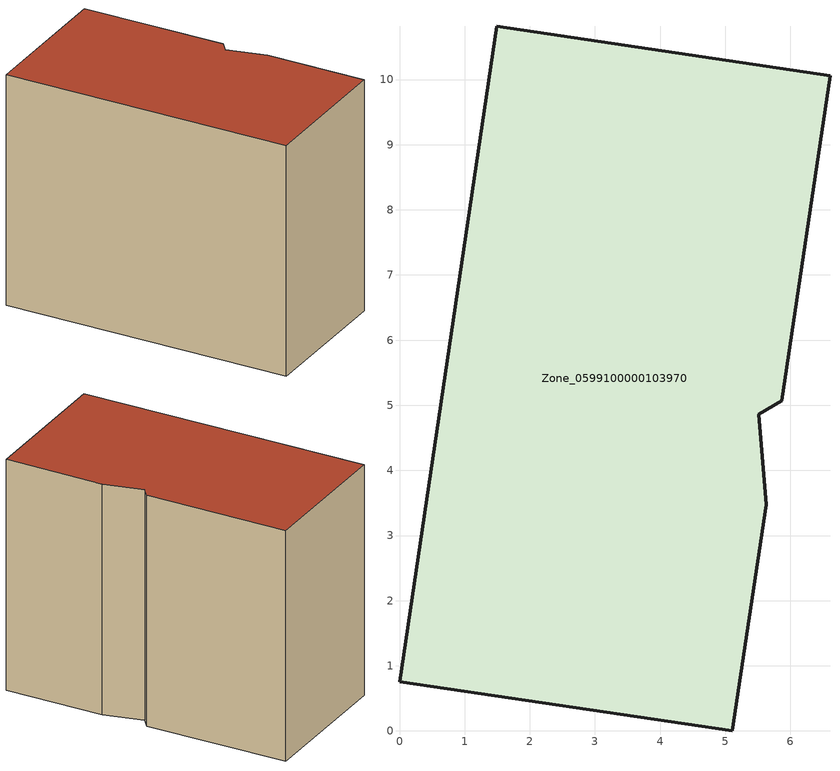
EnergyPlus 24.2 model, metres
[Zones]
Zone_0599100000103970
 floor ground (C_G): 1.49,10.82 6.61,10.06 5.87,5.07 5.51,4.87 5.63,3.47 5.11,0 0,0.75 z0
 wall outside (C_F): 6.61,10.06 1.49,10.82 0,0.75 5.11,0 5.63,3.47 5.51,4.87 5.87,5.07 6.61,10.06 z0:8.29
 roof outside (C_R): 5.11,0 5.63,3.47 5.51,4.87 5.87,5.07 6.61,10.06 1.49,10.82 0,0.75 z8.29
[BUILDING]
Pand.0599100000103970: North Axis=0; Terrain=City; Loads Convergence Tolerance Value=0.04; Temperature Convergence Tolerance Value=0.4; Solar Distribution=FullExterior; Maximum Number of Warmup Days=25; Minimum Number of Warmup Days=1
[Site:Location]
Rotterdam.The.Hague.AP_ZH_NLD Design_Conditions: Latitude=51.96; Longitude=4.45; Time Zone=1; Elevation=-4.5
[SITE:GROUNDTEMPERATURE:BUILDINGSURFACE]
18, 18, 18, 18, 18, 18, 18, 18, 18, 18, 18, 18
[MATERIAL] Thermal Absorptance=0.9; Solar Absorptance=0.7; Visible Absorptance=0.7
Name | Roughness | Thickness | Conductivity | Density | Specific Heat
G.TC.1992-2005 | MediumSmooth | 0.15 | 0.06 | 540 | 1210
F.TC.1992-2005 | Rough | 0.3 | 0.12 | 1920 | 840
R.TC.1992-2005 | MediumRough | 0.2 | 0.08 | 1500 | 1000
[CONSTRUCTION]
C_G: G.TC.1992-2005
C_F: F.TC.1992-2005
C_R: R.TC.1992-2005
[ZONE]
Zone_0599100000103970: Type=1; Multiplier=1; Ceiling Height=Autocalculate; Volume=Autocalculate; Floor Area=autocalculate; Part of Total Floor Area=Yes
[ZONEINFILTRATION:DESIGNFLOWRATE]
Infil_Zone_0599100000103970: Zone or ZoneList or Space or SpaceList=Zone_0599100000103970; Schedule=AlwaysOn; Design Flow Rate Calculation Method=Flow/Area; Flow Rate per Floor Area=0.0015; Constant Term Coefficient=1; Temperature Term Coefficient=0; Velocity Term Coefficient=0; Velocity Squared Term Coefficient=0
[HVACTEMPLATE:ZONE:IDEALLOADSAIRSYSTEM]
Zone_0599100000103970: Maximum Heating Supply Air Temperature=50; Minimum Cooling Supply Air Temperature=13; Maximum Heating Supply Air Humidity Ratio=0.0156; Minimum Cooling Supply Air Humidity Ratio=0.0077; Heating Limit=NoLimit; Cooling Limit=NoLimit; Dehumidification Control Type=ConstantSensibleHeatRatio; Cooling Sensible Heat Ratio=0.7; Dehumidification Setpoint=60; Humidification Control Type=None; Humidification Setpoint=30; Outdoor Air Method=None; Outdoor Air Flow Rate per Person=0.00944; Outdoor Air Flow Rate per Zone Floor Area=0; Outdoor Air Flow Rate per Zone=0; Demand Controlled Ventilation Type=None; Outdoor Air Economizer Type=NoEconomizer; Heat Recovery Type=None; Sensible Heat Recovery Effectiveness=0.7; Latent Heat Recovery Effectiveness=0.65
[ZONECONTROL:THERMOSTAT]
ThermostatControl_Zone_0599100000103970: Zone or ZoneList=Zone_0599100000103970; Control Type Schedule=DualSetpointControlType; Control 1=Thermostat_Zone_0599100000103970; Temperature Difference Between Cutout And Setpoint=0
[THERMOSTATSETPOINT:DUALSETPOINT]
Thermostat_Zone_0599100000103970: Heating Setpoint Temperature Schedule=HeatingSetpoint_Zone_0599100000103970; Cooling Setpoint Temperature Schedule=CoolingSetpoint_Zone_0599100000103970
[SCHEDULE:COMPACT]
HeatingSetpoint_Zone_0599100000103970: Through: 12/31, For: AllDays, Until: 24:00, 21
CoolingSetpoint_Zone_0599100000103970: Through: 12/31, For: AllDays, Until: 24:00, 24
DualSetpointControlType: Through: 12/31, For: AllDays, Until: 24:00, 4
AlwaysOn: Through: 12/31, For: AllDays, Until: 24:00, 1
